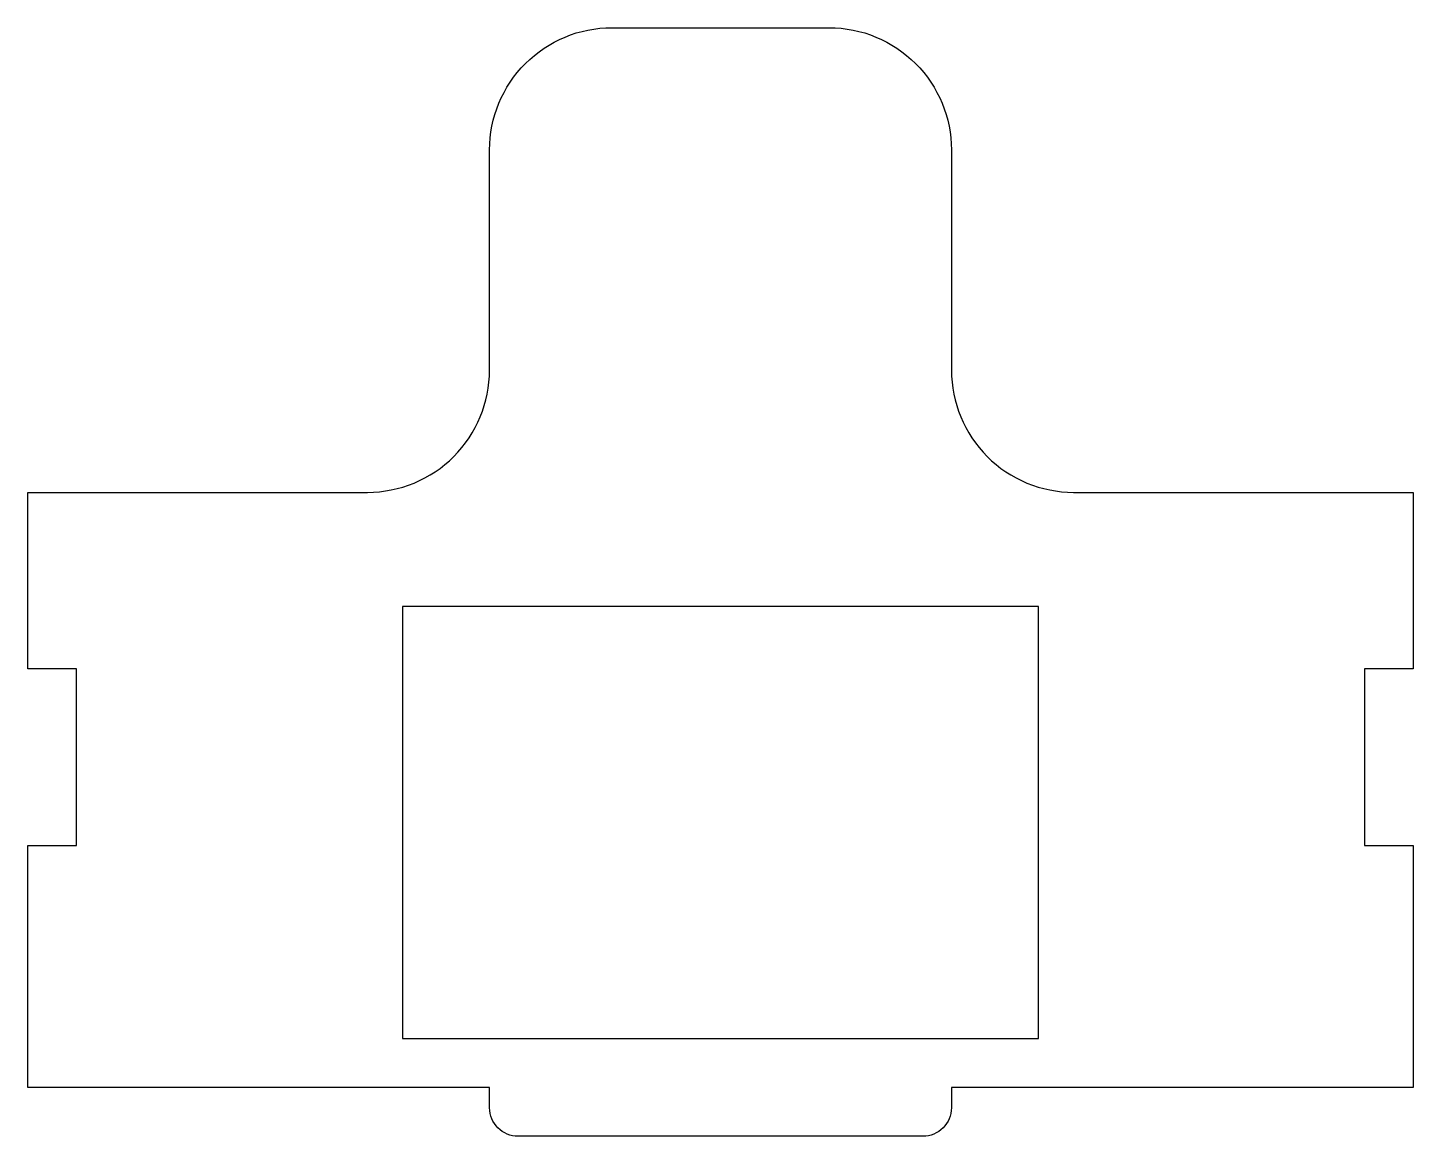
# Model space of a CAD drawing. Header units: millimetres. Extents: x 65 to 235, y 0 to 136.
import ezdxf

# ---------------------------------------------------------------- set-up
doc = ezdxf.new("R2010")
doc.units = ezdxf.units.MM
doc.layers.get('0').update_dxf_attribs({"linetype": 'CONTINUOUS'})

msp = doc.modelspace()

# ---------------------------------------------------------------- linework, layer by layer
msp.add_lwpolyline([(178.33, 3.5, -0.414214), (174.83, 0), (125.17, 0, -0.414214), (121.67, 3.5), (121.67, 6), (65, 6), (65, 35.67), (71, 35.67), (71, 57.33), (65, 57.33), (65, 79), (106.67, 79, 0.414214), (121.67, 94), (121.67, 121, -0.414214), (136.67, 136), (163.33, 136, -0.414214), (178.33, 121), (178.33, 94, 0.414214), (193.33, 79), (235, 79), (235, 57.33), (229, 57.33), (229, 35.67), (235, 35.67), (235, 6), (178.33, 6)], format="xyb", close=True)
msp.add_lwpolyline([(189, 65), (111, 65), (111, 12), (189, 12)], close=True)

doc.saveas('drawing.dxf')
